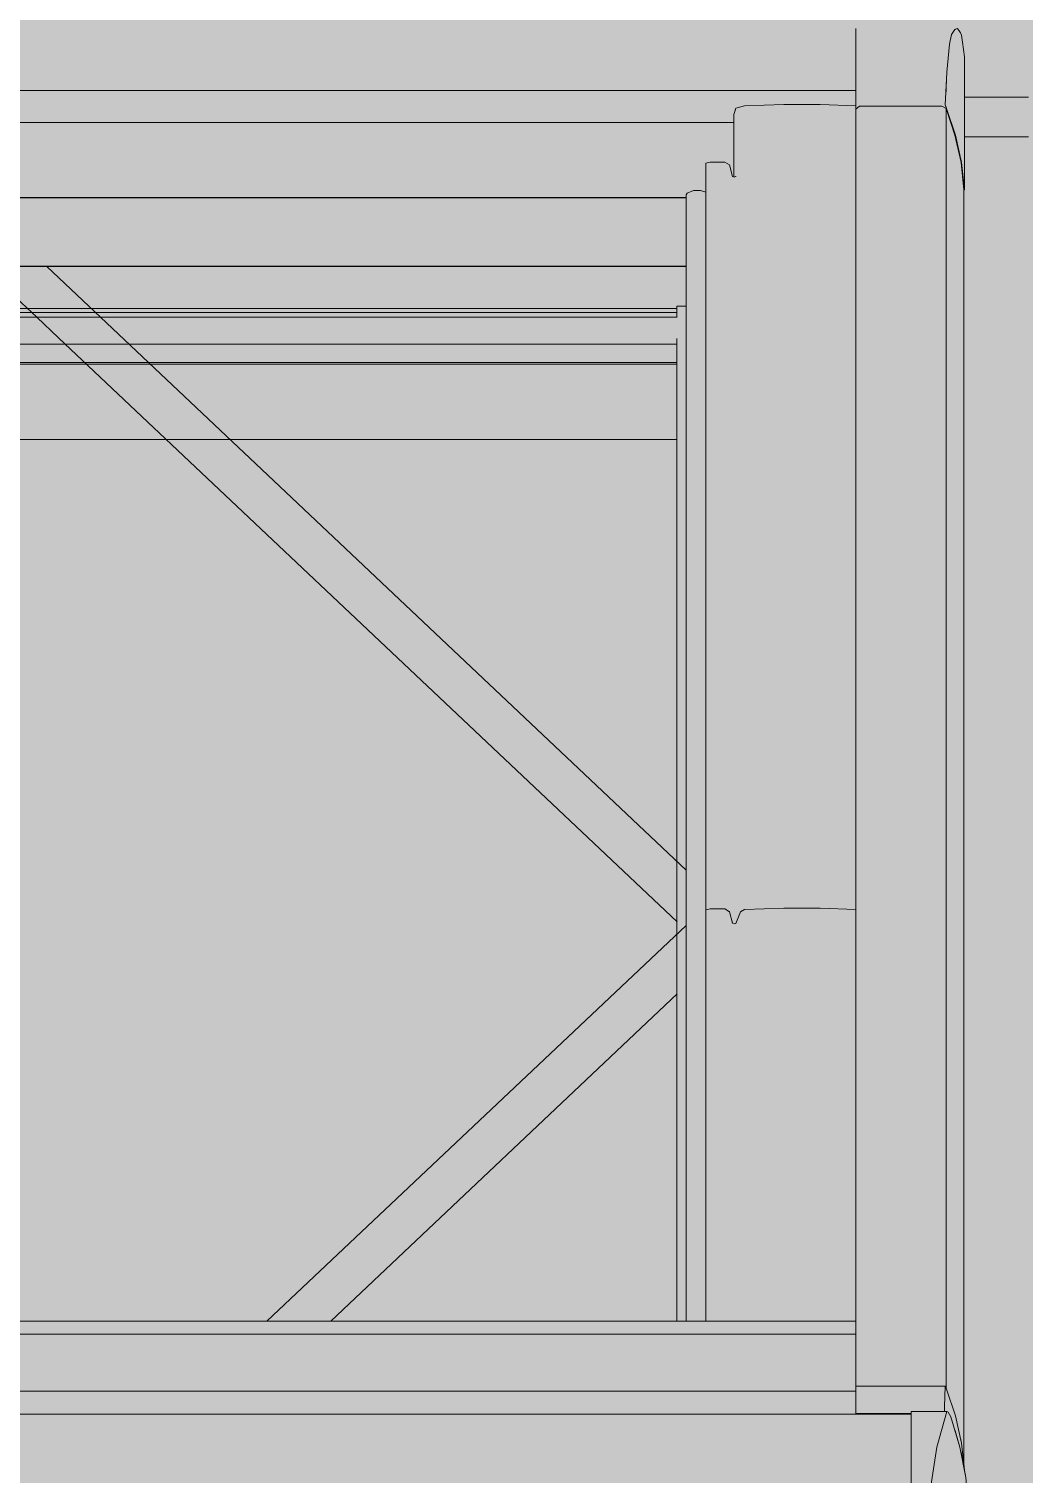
# Model space of a CAD drawing. Header units: metres. Extents: x -208 to 1512, y -277 to 123.
# Drawn here: x 841.905 to 842.35, y -23.553 to -22.908 of the extents above; entities that cross this region are included whole.
import ezdxf

# ---------------------------------------------------------------- set-up
doc = ezdxf.new("R2010")
doc.units = ezdxf.units.M
doc.header["$MEASUREMENT"] = 0
doc.linetypes.add('Wipeout_Contour', pattern=[1, 0, -1])
doc.layers.add('325 Dachfenster', color=7, linetype='Continuous')
doc.layers.add('918 Lageplan Beschriftung.x', color=7, linetype='Continuous')

# ---------------------------------------------------------------- blocks, each defined once
blk = doc.blocks.new('VELUX SlopeRoofBundle[29]_5', base_point=(825.25728, 0))
at = {"color": 254, "linetype": 'Wipeout_Contour', "lineweight": 0, "ltscale": 6737.668959}
blk.add_wipeout([(841.50802, -22.88246), (841.5084, -22.90741), (841.52008, -22.90741), (841.52008, -22.93507), (842.27448, -22.93507), (842.27448, -22.90741), (842.28616, -22.90741), (842.28654, -22.88246)], dxfattribs=at).dxf.layer = '325 Dachfenster'
at = {"color": 254, "linetype": 'Wipeout_Contour', "lineweight": 0, "ltscale": 3370.570192}
blk.add_wipeout([(842.32298, -22.93804), (842.32298, -22.9386), (842.33728, -22.9386), (842.33728, -22.93804)], dxfattribs=at).dxf.layer = '325 Dachfenster'
at = {"color": 254, "linetype": 'Wipeout_Contour', "lineweight": 0, "ltscale": 6741.676543}
blk.add_wipeout([(842.19868, -23.48484), (842.19918, -23.48484), (842.19918, -22.98089), (842.19868, -22.98174), (842.19868, -22.98287), (842.19878, -22.98287), (842.19878, -23.00472), (842.19868, -23.00499)], dxfattribs=at).dxf.layer = '325 Dachfenster'
at = {"color": 254, "linetype": 'Wipeout_Contour', "lineweight": 0, "ltscale": 8429.078046}
blk.add_wipeout([(842.32278, -23.0149), (842.32278, -23.54976), (842.32298, -23.55165), (842.32298, -23.55166), (842.32358, -23.55481), (842.32488, -23.56872), (842.32488, -23.58469), (842.3249, -23.63298), (842.33728, -23.63298), (842.33728, -23.0149)], dxfattribs=at).dxf.layer = '325 Dachfenster'
at = {"color": 254, "linetype": 'Wipeout_Contour', "lineweight": 0, "ltscale": 5054.582804}
blk.add_wipeout([(842.27448, -23.30094), (842.25858, -23.30043), (842.25858, -23.48484), (842.27448, -23.48484), (842.27448, -23.45666), (842.27448, -23.42809)], dxfattribs=at).dxf.layer = '325 Dachfenster'
at = {"color": 254, "linetype": 'Wipeout_Contour', "lineweight": 0, "ltscale": 3370.182558}
blk.add_wipeout([(842.22018, -23.48484), (842.22098, -23.48484), (842.22098, -23.30722), (842.22018, -23.30743)], dxfattribs=at).dxf.layer = '325 Dachfenster'
at = {"color": 254, "linetype": 'Wipeout_Contour', "lineweight": 0, "ltscale": 10110.927215}
blk.add_wipeout([(842.31611, -23.67986), (842.31688, -23.68177), (842.31688, -23.52767), (842.31577, -23.5255), (842.31514, -23.52522), (842.31063, -23.5412), (842.30774, -23.56058), (842.30647, -23.58306), (842.30689, -23.60845), (842.30897, -23.63631), (842.31271, -23.66643), (842.31403, -23.67301)], dxfattribs=at).dxf.layer = '325 Dachfenster'
at = {"color": 254, "linetype": 'Wipeout_Contour', "lineweight": 0, "ltscale": 12638.698721}
blk.add_wipeout([(842.29529, -22.88246), (842.29465, -22.90741), (842.31998, -22.90741), (842.32129, -22.90926), (842.32168, -22.91038), (842.32221, -22.91355), (842.32298, -22.92005), (842.32298, -22.93804), (842.33728, -22.93804), (842.33728, -22.87878), (842.32491, -22.87878), (842.32491, -22.88154), (842.32491, -22.88366), (842.29928, -22.88366), (842.29928, -22.88246)], dxfattribs=at).dxf.layer = '325 Dachfenster'
at = {"color": 254, "linetype": 'Wipeout_Contour', "lineweight": 0, "ltscale": 3370.57716}
blk.add_wipeout([(842.33728, -22.99687), (842.32278, -22.99687), (842.32278, -23.0149), (842.33728, -23.0149)], dxfattribs=at).dxf.layer = '325 Dachfenster'
at = {"color": 254, "linetype": 'Wipeout_Contour', "lineweight": 0, "ltscale": 3370.175744}
blk.add_wipeout([(842.21808, -23.48484), (842.21938, -23.48484), (842.21938, -23.30715), (842.21808, -23.30199)], dxfattribs=at).dxf.layer = '325 Dachfenster'
at = {"color": 254, "linetype": 'Wipeout_Contour', "lineweight": 0, "ltscale": 3370.788704}
blk.add_wipeout([(842.29928, -23.5412), (842.29928, -23.56058), (842.30774, -23.56058), (842.31063, -23.5412)], dxfattribs=at).dxf.layer = '325 Dachfenster'
at = {"color": 254, "linetype": 'Wipeout_Contour', "lineweight": 0, "ltscale": 4213.520081}
blk.add_wipeout([(842.32098, -23.69681), (842.32166, -23.70058), (842.32358, -23.71017), (842.32358, -23.55481), (842.32098, -23.54116)], dxfattribs=at).dxf.layer = '325 Dachfenster'
at = {"color": 254, "linetype": 'Wipeout_Contour', "lineweight": 0, "ltscale": 3370.457081}
blk.add_wipeout([(842.27448, -22.91433), (842.27448, -22.92685), (842.3151, -22.92685), (842.31631, -22.91433)], dxfattribs=at).dxf.layer = '325 Dachfenster'
at = {"color": 254, "linetype": 'Wipeout_Contour', "lineweight": 0, "ltscale": 3370.62737}
blk.add_wipeout([(842.35158, -22.93804), (842.33728, -22.93804), (842.33728, -22.9386), (842.35158, -22.9386)], dxfattribs=at).dxf.layer = '325 Dachfenster'
at = {"color": 254, "linetype": 'Wipeout_Contour', "lineweight": 0, "ltscale": 3370.575859}
blk.add_wipeout([(842.33728, -22.99107), (842.32278, -22.99107), (842.32278, -22.99687), (842.33728, -22.99687)], dxfattribs=at).dxf.layer = '325 Dachfenster'
at = {"color": 254, "linetype": 'Wipeout_Contour', "lineweight": 0, "ltscale": 8424.334627}
blk.add_wipeout([(842.33728, -23.63298), (842.34966, -23.63298), (842.34968, -23.58469), (842.34968, -23.56872), (842.35098, -23.55481), (842.35158, -23.55166), (842.35158, -23.55165), (842.35178, -23.54976), (842.35178, -23.0149), (842.33728, -23.0149)], dxfattribs=at).dxf.layer = '325 Dachfenster'
at = {"color": 254, "linetype": 'Wipeout_Contour', "lineweight": 0, "ltscale": 3370.188743}
blk.add_wipeout([(842.22098, -23.48484), (842.22298, -23.48484), (842.22298, -23.30206), (842.22098, -23.30722)], dxfattribs=at).dxf.layer = '325 Dachfenster'
at = {"color": 254, "linetype": 'Wipeout_Contour', "lineweight": 0, "ltscale": 4213.491212}
blk.add_wipeout([(842.31688, -23.68177), (842.31799, -23.68644), (842.32098, -23.69681), (842.32098, -23.54116), (842.31688, -23.52767)], dxfattribs=at).dxf.layer = '325 Dachfenster'
at = {"color": 254, "linetype": 'Wipeout_Contour', "lineweight": 0, "ltscale": 12640.65827}
blk.add_wipeout([(842.33728, -22.93804), (842.35158, -22.93804), (842.35158, -22.92005), (842.35235, -22.91355), (842.35288, -22.91038), (842.35327, -22.90926), (842.35458, -22.90741), (842.3799, -22.90741), (842.37927, -22.88246), (842.37528, -22.88246), (842.37528, -22.88366), (842.34965, -22.88366), (842.34965, -22.88154), (842.34965, -22.87878), (842.33728, -22.87878)], dxfattribs=at).dxf.layer = '325 Dachfenster'
at = {"color": 254, "linetype": 'Wipeout_Contour', "lineweight": 0, "ltscale": 5056.82792}
blk.add_wipeout([(842.32298, -22.97946), (842.32278, -22.9796), (842.32278, -22.99107), (842.33728, -22.99107), (842.33728, -22.95572), (842.32298, -22.95572)], dxfattribs=at).dxf.layer = '325 Dachfenster'
at = {"color": 254, "linetype": 'Wipeout_Contour', "lineweight": 0, "ltscale": 3370.179369}
blk.add_wipeout([(842.21938, -23.48484), (842.22018, -23.48484), (842.22018, -23.30743), (842.21938, -23.30715)], dxfattribs=at).dxf.layer = '325 Dachfenster'
at = {"color": 254, "linetype": 'Wipeout_Contour', "lineweight": 0, "ltscale": 3370.823632}
blk.add_wipeout([(842.29928, -23.52522), (842.29928, -23.5412), (842.31063, -23.5412), (842.31514, -23.52522)], dxfattribs=at).dxf.layer = '325 Dachfenster'
at = {"color": 254, "linetype": 'Wipeout_Contour', "lineweight": 0, "ltscale": 4213.017198}
blk.add_wipeout([(842.31898, -23.52723), (842.31898, -23.53458), (842.32098, -23.54116), (842.32168, -23.54483), (842.32168, -23.5394)], dxfattribs=at).dxf.layer = '325 Dachfenster'
at = {"color": 254, "linetype": 'Wipeout_Contour', "lineweight": 0, "ltscale": 3370.633837}
blk.add_wipeout([(842.35178, -22.99107), (842.33728, -22.99107), (842.33728, -22.99687), (842.35178, -22.99687)], dxfattribs=at).dxf.layer = '325 Dachfenster'
at = {"color": 254, "linetype": 'Wipeout_Contour', "lineweight": 0, "ltscale": 3370.168189}
blk.add_wipeout([(842.21598, -23.48484), (842.21808, -23.48484), (842.21808, -23.30199), (842.21598, -23.30071)], dxfattribs=at).dxf.layer = '325 Dachfenster'
at = {"color": 254, "linetype": 'Wipeout_Contour', "lineweight": 0, "ltscale": 3370.195557}
blk.add_wipeout([(842.22298, -23.48484), (842.22478, -23.48484), (842.22478, -23.301), (842.22298, -23.30206)], dxfattribs=at).dxf.layer = '325 Dachfenster'
at = {"color": 254, "linetype": 'Wipeout_Contour', "lineweight": 0, "ltscale": 5899.310884}
blk.add_wipeout([(842.31498, -23.51528), (842.31498, -23.52522), (842.31514, -23.52522), (842.31577, -23.5255), (842.31688, -23.52767), (842.31898, -23.53458), (842.31898, -23.52723)], dxfattribs=at).dxf.layer = '325 Dachfenster'
at = {"color": 254, "linetype": 'Wipeout_Contour', "lineweight": 0, "ltscale": 3370.462098}
blk.add_wipeout([(842.29928, -23.52614), (842.27448, -23.52614), (842.27448, -23.52642), (842.29928, -23.52642)], dxfattribs=at).dxf.layer = '325 Dachfenster'
at = {"color": 254, "linetype": 'Wipeout_Contour', "lineweight": 0, "ltscale": 3370.618372}
blk.add_wipeout([(842.32168, -23.5394), (842.32168, -23.54483), (842.32298, -23.55166), (842.32298, -23.55165)], dxfattribs=at).dxf.layer = '325 Dachfenster'
at = {"color": 254, "linetype": 'Wipeout_Contour', "lineweight": 0, "ltscale": 4213.651031}
blk.add_wipeout([(842.31878, -22.95504), (842.31878, -23.52663), (842.31898, -23.52723), (842.32148, -23.5385), (842.32148, -22.96721)], dxfattribs=at).dxf.layer = '325 Dachfenster'
at = {"color": 254, "linetype": 'Wipeout_Contour', "lineweight": 0, "ltscale": 5054.998987}
blk.add_wipeout([(842.33728, -22.99107), (842.35178, -22.99107), (842.35178, -22.9796), (842.35158, -22.97946), (842.35158, -22.95572), (842.33728, -22.95572)], dxfattribs=at).dxf.layer = '325 Dachfenster'
at = {"color": 254, "linetype": 'Wipeout_Contour', "lineweight": 0, "ltscale": 5054.445951}
blk.add_wipeout([(842.22018, -22.97375), (842.22018, -23.30743), (842.22098, -23.30722), (842.22098, -22.9735), (842.22088, -22.97353), (842.22088, -22.97356)], dxfattribs=at).dxf.layer = '325 Dachfenster'
at = {"color": 254, "linetype": 'Wipeout_Contour', "lineweight": 0, "ltscale": 3370.635138}
blk.add_wipeout([(842.35178, -22.99687), (842.33728, -22.99687), (842.33728, -23.0149), (842.35178, -23.0149)], dxfattribs=at).dxf.layer = '325 Dachfenster'
at = {"color": 254, "linetype": 'Wipeout_Contour', "lineweight": 0, "ltscale": 3370.150573}
blk.add_wipeout([(842.20938, -23.48484), (842.21598, -23.48484), (842.21598, -23.30071), (842.20938, -23.30071)], dxfattribs=at).dxf.layer = '325 Dachfenster'
at = {"color": 254, "linetype": 'Wipeout_Contour', "lineweight": 0, "ltscale": 3370.234224}
blk.add_wipeout([(842.22478, -23.48484), (842.24238, -23.48484), (842.24238, -23.30043), (842.22478, -23.301)], dxfattribs=at).dxf.layer = '325 Dachfenster'
at = {"color": 254, "linetype": 'Wipeout_Contour', "lineweight": 0, "ltscale": 5055.505167}
blk.add_wipeout([(842.27448, -23.52614), (842.29928, -23.52614), (842.29928, -23.52522), (842.31408, -23.52522), (842.31408, -23.52319), (842.27448, -23.52319)], dxfattribs=at).dxf.layer = '325 Dachfenster'
at = {"color": 254, "linetype": 'Wipeout_Contour', "lineweight": 0, "ltscale": 3370.159626}
blk.add_wipeout([(842.22098, -22.9735), (842.22098, -23.30722), (842.22298, -23.30206), (842.22298, -22.96834)], dxfattribs=at).dxf.layer = '325 Dachfenster'
at = {"color": 254, "linetype": 'Wipeout_Contour', "lineweight": 0, "ltscale": 3370.133666}
blk.add_wipeout([(842.20748, -23.48484), (842.20938, -23.48484), (842.20938, -23.30071), (842.20748, -23.30121)], dxfattribs=at).dxf.layer = '325 Dachfenster'
at = {"color": 254, "linetype": 'Wipeout_Contour', "lineweight": 0, "ltscale": 3370.301699}
blk.add_wipeout([(842.24238, -23.30043), (842.24238, -23.48484), (842.25858, -23.48484), (842.25858, -23.30043)], dxfattribs=at).dxf.layer = '325 Dachfenster'
at = {"color": 254, "linetype": 'Wipeout_Contour', "lineweight": 0, "ltscale": 5055.949623}
blk.add_wipeout([(842.31408, -23.52522), (842.31498, -23.52522), (842.31498, -23.51528), (842.31453, -23.5141), (842.31444, -23.51402), (842.31408, -23.52319)], dxfattribs=at).dxf.layer = '325 Dachfenster'
at = {"color": 254, "linetype": 'Wipeout_Contour', "lineweight": 0, "ltscale": 3368.905252}
blk.add_wipeout([(842.29928, -23.52642), (841.49528, -23.52642), (841.49528, -23.54254), (842.29928, -23.54254)], dxfattribs=at).dxf.layer = '325 Dachfenster'
at = {"color": 254, "linetype": 'Wipeout_Contour', "lineweight": 0, "ltscale": 3370.151139}
blk.add_wipeout([(842.22018, -22.97375), (842.21938, -22.97346), (842.21938, -23.30715), (842.22018, -23.30743)], dxfattribs=at).dxf.layer = '325 Dachfenster'
at = {"color": 254, "linetype": 'Wipeout_Contour', "lineweight": 0, "ltscale": 3370.107425}
blk.add_wipeout([(842.20508, -23.48484), (842.20748, -23.48484), (842.20748, -22.98051), (842.20508, -22.97969)], dxfattribs=at).dxf.layer = '325 Dachfenster'
at = {"color": 254, "linetype": 'Wipeout_Contour', "lineweight": 0, "ltscale": 3370.500345}
blk.add_wipeout([(842.27448, -23.51402), (842.27448, -23.52319), (842.31408, -23.52319), (842.31444, -23.51402)], dxfattribs=at).dxf.layer = '325 Dachfenster'
at = {"color": 254, "linetype": 'Wipeout_Contour', "lineweight": 0, "ltscale": 3368.90734}
blk.add_wipeout([(841.49528, -23.54254), (841.49528, -23.56376), (842.29928, -23.56376), (842.29928, -23.54254)], dxfattribs=at).dxf.layer = '325 Dachfenster'
at = {"layer": '325 Dachfenster', "linetype": 'Continuous', "lineweight": 0, "flags": 128}
blk.add_lwpolyline([(842.29928, -23.75199), (842.29928, -23.74464), (842.29928, -23.73587), (842.29928, -23.72554), (842.29928, -23.71373), (842.29928, -23.70058), (842.29928, -23.68644), (842.29928, -23.67986), (842.29928, -23.67301), (842.29928, -23.66643), (842.29928, -23.63631), (842.29928, -23.60845), (842.29928, -23.58306), (842.29928, -23.56058), (842.29928, -23.5412), (842.29928, -23.52522)], dxfattribs=at)
at = {"color": 254, "linetype": 'Wipeout_Contour', "lineweight": 0, "ltscale": 3370.38313}
blk.add_wipeout([(842.27448, -22.94339), (842.27448, -23.51402), (842.27618, -23.51402), (842.27618, -22.94213)], dxfattribs=at).dxf.layer = '325 Dachfenster'
at = {"color": 254, "linetype": 'Wipeout_Contour', "lineweight": 0, "ltscale": 4213.656029}
blk.add_wipeout([(842.31478, -22.94309), (842.31478, -23.51476), (842.31498, -23.51528), (842.31878, -23.52663), (842.31878, -22.95504)], dxfattribs=at).dxf.layer = '325 Dachfenster'
at = {"color": 254, "linetype": 'Wipeout_Contour', "lineweight": 0, "ltscale": 3370.146626}
blk.add_wipeout([(842.21938, -22.97346), (842.21808, -22.9683), (842.21808, -23.30199), (842.21938, -23.30715)], dxfattribs=at).dxf.layer = '325 Dachfenster'
at = {"color": 254, "linetype": 'Wipeout_Contour', "lineweight": 0, "ltscale": 3370.166895}
blk.add_wipeout([(842.22298, -22.96834), (842.22298, -23.30206), (842.22478, -23.301), (842.22478, -22.96728)], dxfattribs=at).dxf.layer = '325 Dachfenster'
at = {"color": 254, "linetype": 'Wipeout_Contour', "lineweight": 0, "ltscale": 3370.084663}
blk.add_wipeout([(842.19918, -22.98089), (842.19918, -23.48484), (842.20198, -23.48484), (842.20198, -22.97976)], dxfattribs=at).dxf.layer = '325 Dachfenster'
at = {"color": 254, "linetype": 'Wipeout_Contour', "lineweight": 0, "ltscale": 3368.90372}
blk.add_wipeout([(841.52008, -23.51963), (841.52008, -23.52195), (842.27448, -23.52195), (842.27448, -23.51963)], dxfattribs=at).dxf.layer = '325 Dachfenster'
at = {"layer": '325 Dachfenster', "linetype": 'Continuous', "lineweight": 0, "flags": 128}
for points in [[(842.21938, -23.30715), (842.22018, -23.30743)], [(842.22018, -23.30743), (842.22098, -23.30722)], [(842.31514, -23.52522), (842.29928, -23.52522)], [(842.31514, -23.52522), (842.31577, -23.5255)]]:
    blk.add_lwpolyline(points, dxfattribs=at)
at = {"color": 254, "linetype": 'Wipeout_Contour', "lineweight": 0, "ltscale": 3370.460009}
blk.add_wipeout([(842.31298, -22.94213), (842.27618, -22.94213), (842.27618, -23.51402), (842.31298, -23.51402)], dxfattribs=at).dxf.layer = '325 Dachfenster'
at = {"color": 254, "linetype": 'Wipeout_Contour', "lineweight": 0, "ltscale": 3370.12203}
blk.add_wipeout([(842.20938, -22.96703), (842.20938, -23.30071), (842.21598, -23.30071), (842.21598, -22.96703)], dxfattribs=at).dxf.layer = '325 Dachfenster'
at = {"color": 254, "linetype": 'Wipeout_Contour', "lineweight": 0, "ltscale": 3370.205594}
blk.add_wipeout([(842.22478, -22.96728), (842.22478, -23.301), (842.24238, -23.30043), (842.24238, -22.96671)], dxfattribs=at).dxf.layer = '325 Dachfenster'
at = {"color": 254, "linetype": 'Wipeout_Contour', "lineweight": 0, "ltscale": 4213.583726}
blk.add_wipeout([(842.32148, -22.96721), (842.32148, -23.5385), (842.32168, -23.5394), (842.32278, -23.54976), (842.32278, -22.97946)], dxfattribs=at).dxf.layer = '325 Dachfenster'
at = {"color": 254, "linetype": 'Wipeout_Contour', "lineweight": 0, "ltscale": 3370.096369}
blk.add_wipeout([(842.20198, -22.97976), (842.20198, -23.48484), (842.20508, -23.48484), (842.20508, -22.97969)], dxfattribs=at).dxf.layer = '325 Dachfenster'
at = {"color": 254, "linetype": 'Wipeout_Contour', "lineweight": 0, "ltscale": 3368.846871}
blk.add_wipeout([(841.59588, -23.00684), (842.19868, -23.00684), (842.19868, -23.00578), (841.59588, -23.00578)], dxfattribs=at).dxf.layer = '325 Dachfenster'
at = {"color": 254, "linetype": 'Wipeout_Contour', "lineweight": 0, "ltscale": 6737.763004}
blk.add_wipeout([(841.59588, -23.28336), (841.59588, -23.3081), (841.78302, -23.48484), (842.01154, -23.48484), (842.19868, -23.3081), (842.19868, -23.28336), (841.91315, -23.0137), (841.88141, -23.0137)], dxfattribs=at).dxf.layer = '325 Dachfenster'
at = {"color": 254, "linetype": 'Wipeout_Contour', "lineweight": 0, "ltscale": 3368.903482}
blk.add_wipeout([(841.52008, -23.51768), (841.52008, -23.51963), (842.27448, -23.51963), (842.27448, -23.51768)], dxfattribs=at).dxf.layer = '325 Dachfenster'
at = {"color": 254, "linetype": 'Wipeout_Contour', "lineweight": 0, "ltscale": 3368.904253}
blk.add_wipeout([(841.52008, -23.5247), (841.52008, -23.52642), (842.27448, -23.52642), (842.27448, -23.5247)], dxfattribs=at).dxf.layer = '325 Dachfenster'
at = {"layer": '325 Dachfenster', "linetype": 'Continuous', "lineweight": 0, "flags": 128}
for points in [[(842.22298, -23.30206), (842.22478, -23.301)], [(842.32491, -23.75199), (842.3249, -23.74464), (842.32489, -23.73587), (842.32488, -23.72554), (842.32488, -23.72236), (842.32393, -23.71373), (842.32358, -23.71017), (842.32166, -23.70058), (842.32098, -23.69681), (842.31799, -23.68644), (842.31688, -23.68177), (842.31611, -23.67986), (842.31403, -23.67301), (842.31271, -23.66643), (842.30897, -23.63631), (842.30689, -23.60845), (842.30647, -23.58306), (842.30774, -23.56058), (842.31063, -23.5412), (842.31514, -23.52522)], [(842.31577, -23.5255), (842.31688, -23.52767), (842.32098, -23.54116), (842.32358, -23.55481), (842.32488, -23.56872), (842.32488, -23.57005)], [(842.32298, -23.55166), (842.32298, -23.55165)]]:
    blk.add_lwpolyline(points, dxfattribs=at)
at = {"color": 254, "linetype": 'Wipeout_Contour', "lineweight": 0, "ltscale": 5055.175724}
blk.add_wipeout([(842.31478, -22.94309), (842.31298, -22.94213), (842.31298, -23.51402), (842.31444, -23.51402), (842.31453, -23.5141), (842.31478, -23.51476)], dxfattribs=at).dxf.layer = '325 Dachfenster'
at = {"color": 254, "linetype": 'Wipeout_Contour', "lineweight": 0, "ltscale": 3370.105061}
blk.add_wipeout([(842.20748, -22.96753), (842.20748, -23.30121), (842.20938, -23.30071), (842.20938, -22.96703)], dxfattribs=at).dxf.layer = '325 Dachfenster'
at = {"color": 254, "linetype": 'Wipeout_Contour', "lineweight": 0, "ltscale": 3370.139488}
blk.add_wipeout([(842.21598, -22.96703), (842.21598, -23.30071), (842.21808, -23.30199), (842.21808, -22.9683)], dxfattribs=at).dxf.layer = '325 Dachfenster'
at = {"color": 254, "linetype": 'Wipeout_Contour', "lineweight": 0, "ltscale": 3370.337341}
blk.add_wipeout([(842.25858, -22.96671), (842.25858, -23.30043), (842.27448, -23.30094), (842.27448, -22.96723)], dxfattribs=at).dxf.layer = '325 Dachfenster'
at = {"color": 254, "linetype": 'Wipeout_Contour', "lineweight": 0, "ltscale": 3368.844322}
blk.add_wipeout([(841.59578, -22.98287), (841.59578, -22.98308), (842.19878, -22.98308), (842.19878, -22.98287)], dxfattribs=at).dxf.layer = '325 Dachfenster'
at = {"color": 254, "linetype": 'Wipeout_Contour', "lineweight": 0, "ltscale": 3368.845728}
blk.add_wipeout([(841.59578, -22.99369), (841.59578, -22.998), (842.19878, -22.998), (842.19878, -22.99369)], dxfattribs=at).dxf.layer = '325 Dachfenster'
at = {"color": 254, "linetype": 'Wipeout_Contour', "lineweight": 0, "ltscale": 3368.846963}
blk.add_wipeout([(841.59588, -23.00748), (842.19868, -23.00748), (842.19868, -23.00684), (841.59588, -23.00684)], dxfattribs=at).dxf.layer = '325 Dachfenster'
at = {"color": 254, "linetype": 'Wipeout_Contour', "lineweight": 0, "ltscale": 2526.747981}
blk.add_wipeout([(842.19868, -23.0137), (841.91315, -23.0137), (842.19868, -23.28336)], dxfattribs=at).dxf.layer = '325 Dachfenster'
at = {"color": 254, "linetype": 'Wipeout_Contour', "lineweight": 0, "ltscale": 2526.900659}
blk.add_wipeout([(842.19868, -23.3081), (842.01154, -23.48484), (842.19868, -23.48484)], dxfattribs=at).dxf.layer = '325 Dachfenster'
at = {"color": 254, "linetype": 'Wipeout_Contour', "lineweight": 0, "ltscale": 3368.90185}
blk.add_wipeout([(841.52008, -23.5023), (841.52008, -23.50579), (842.27448, -23.50579), (842.27448, -23.5023)], dxfattribs=at).dxf.layer = '325 Dachfenster'
at = {"color": 254, "linetype": 'Wipeout_Contour', "lineweight": 0, "ltscale": 3368.902677}
blk.add_wipeout([(841.52008, -23.50951), (841.52008, -23.51339), (842.27448, -23.51339), (842.27448, -23.50951)], dxfattribs=at).dxf.layer = '325 Dachfenster'
at = {"color": 254, "linetype": 'Wipeout_Contour', "lineweight": 0, "ltscale": 3368.904003}
blk.add_wipeout([(841.52008, -23.5247), (842.27448, -23.5247), (842.27448, -23.52195), (841.52008, -23.52195)], dxfattribs=at).dxf.layer = '325 Dachfenster'
at = {"layer": '325 Dachfenster', "linetype": 'Continuous', "lineweight": 0, "flags": 128}
for points in [[(841.89728, -23.02558), (841.90873, -23.0364), (841.91847, -23.04559), (842.19471, -23.30648)], [(841.59985, -23.0364), (842.19471, -23.0364)], [(841.59998, -23.03251), (842.19458, -23.03251)], [(841.59998, -23.03421), (842.19458, -23.03421)], [(842.19478, -23.03145), (842.19458, -23.03166)], [(842.19458, -23.03166), (842.19458, -23.0364)], [(842.19868, -23.03145), (842.19478, -23.03145)], [(841.59998, -23.04842), (842.19458, -23.04842)], [(841.59998, -23.05655), (842.19458, -23.05655)], [(841.59998, -23.05733), (842.19458, -23.05733)], [(841.59998, -23.09106), (842.19458, -23.09106)], [(842.20748, -23.30121), (842.20938, -23.30071), (842.21598, -23.30071)], [(842.21598, -23.30071), (842.21808, -23.30199)], [(842.21808, -23.30199), (842.21938, -23.30715)], [(842.22098, -23.30722), (842.22298, -23.30206)], [(842.31444, -23.51402), (842.31408, -23.52319), (842.31408, -23.52522)], [(842.31444, -23.51402), (842.31453, -23.5141)], [(842.31453, -23.5141), (842.31498, -23.51528), (842.31898, -23.52723), (842.32168, -23.5394), (842.32298, -23.55165)], [(841.49528, -23.52642), (842.29928, -23.52642)], [(842.27448, -23.52642), (842.27448, -23.52614)], [(842.27448, -23.52614), (842.29928, -23.52614)]]:
    blk.add_lwpolyline(points, dxfattribs=at)
at = {"color": 254, "linetype": 'Wipeout_Contour', "lineweight": 0, "ltscale": 5897.332695}
blk.add_wipeout([(842.21998, -22.97368), (842.22018, -22.97375), (842.22088, -22.97356), (842.22088, -22.97353), (842.22095, -22.97351), (842.22098, -22.97343), (842.21998, -22.94578)], dxfattribs=at).dxf.layer = '325 Dachfenster'
at = {"color": 254, "linetype": 'Wipeout_Contour', "lineweight": 0, "ltscale": 3370.27314}
blk.add_wipeout([(842.24238, -23.30043), (842.25858, -23.30043), (842.25858, -22.96671), (842.24238, -22.96671)], dxfattribs=at).dxf.layer = '325 Dachfenster'
at = {"color": 254, "linetype": 'Wipeout_Contour', "lineweight": 0, "ltscale": 3368.844913}
blk.add_wipeout([(841.59578, -22.99369), (842.19878, -22.99369), (842.19878, -22.98308), (841.59578, -22.98308)], dxfattribs=at).dxf.layer = '325 Dachfenster'
at = {"color": 254, "linetype": 'Wipeout_Contour', "lineweight": 0, "ltscale": 3368.846237}
blk.add_wipeout([(841.59578, -23.00302), (842.19878, -23.00302), (842.19878, -22.998), (841.59578, -22.998)], dxfattribs=at).dxf.layer = '325 Dachfenster'
at = {"color": 254, "linetype": 'Wipeout_Contour', "lineweight": 0, "ltscale": 3368.847037}
blk.add_wipeout([(841.59588, -23.00748), (841.59588, -23.00818), (842.19868, -23.00818), (842.19868, -23.00748)], dxfattribs=at).dxf.layer = '325 Dachfenster'
at = {"color": 254, "linetype": 'Wipeout_Contour', "lineweight": 0, "ltscale": 3368.847674}
blk.add_wipeout([(841.59588, -23.01363), (841.59588, -23.0137), (842.19868, -23.0137), (842.19868, -23.01363)], dxfattribs=at).dxf.layer = '325 Dachfenster'
at = {"color": 254, "linetype": 'Wipeout_Contour', "lineweight": 0, "ltscale": 3368.900041}
blk.add_wipeout([(841.52008, -23.49071), (842.27448, -23.49071), (842.27448, -23.48497), (841.52008, -23.48497)], dxfattribs=at).dxf.layer = '325 Dachfenster'
at = {"color": 254, "linetype": 'Wipeout_Contour', "lineweight": 0, "ltscale": 3368.902253}
blk.add_wipeout([(841.52008, -23.50951), (842.27448, -23.50951), (842.27448, -23.50579), (841.52008, -23.50579)], dxfattribs=at).dxf.layer = '325 Dachfenster'
at = {"color": 254, "linetype": 'Wipeout_Contour', "lineweight": 0, "ltscale": 3368.90315}
blk.add_wipeout([(841.52008, -23.51616), (842.27448, -23.51616), (842.27448, -23.51522), (841.52008, -23.51522)], dxfattribs=at).dxf.layer = '325 Dachfenster'
at = {"layer": '325 Dachfenster', "linetype": 'Continuous', "lineweight": 0, "flags": 128}
blk.add_lwpolyline([(842.22478, -23.301), (842.24238, -23.30043), (842.25858, -23.30043), (842.27448, -23.30094)], dxfattribs=at)
at = {"color": 254, "linetype": 'Wipeout_Contour', "lineweight": 0, "ltscale": 2527.094095}
blk.add_wipeout([(842.22098, -22.94302), (842.21998, -22.94578), (842.22099, -22.94311)], dxfattribs=at).dxf.layer = '325 Dachfenster'
at = {"color": 254, "linetype": 'Wipeout_Contour', "lineweight": 0, "ltscale": 3370.317606}
blk.add_wipeout([(842.25858, -22.96671), (842.27448, -22.96723), (842.27448, -22.94191), (842.25858, -22.9414)], dxfattribs=at).dxf.layer = '325 Dachfenster'
at = {"color": 254, "linetype": 'Wipeout_Contour', "lineweight": 0, "ltscale": 3368.847373}
blk.add_wipeout([(841.59588, -23.01363), (842.19868, -23.01363), (842.19868, -23.00818), (841.59588, -23.00818)], dxfattribs=at).dxf.layer = '325 Dachfenster'
at = {"color": 254, "linetype": 'Wipeout_Contour', "lineweight": 0, "ltscale": 3368.899714}
blk.add_wipeout([(842.27448, -23.48484), (841.52008, -23.48484), (841.52008, -23.48497), (842.27448, -23.48497)], dxfattribs=at).dxf.layer = '325 Dachfenster'
at = {"color": 254, "linetype": 'Wipeout_Contour', "lineweight": 0, "ltscale": 3368.900446}
blk.add_wipeout([(841.52008, -23.49223), (842.27448, -23.49223), (842.27448, -23.49071), (841.52008, -23.49071)], dxfattribs=at).dxf.layer = '325 Dachfenster'
at = {"color": 254, "linetype": 'Wipeout_Contour', "lineweight": 0, "ltscale": 3368.902987}
blk.add_wipeout([(841.52008, -23.51398), (841.52008, -23.51448), (842.27448, -23.51448), (842.27448, -23.51398)], dxfattribs=at).dxf.layer = '325 Dachfenster'
at = {"layer": '325 Dachfenster', "linetype": 'Continuous', "lineweight": 0, "flags": 128}
for points in [[(841.59588, -23.01363), (842.19868, -23.01363)], [(841.59588, -23.0137), (842.19868, -23.0137)], [(841.91315, -23.0137), (842.19868, -23.28336)], [(842.19458, -23.04587), (842.19458, -23.48484)], [(842.01154, -23.48484), (842.19868, -23.3081)], [(842.03999, -23.48484), (842.19471, -23.33872)], [(842.27448, -23.48484), (841.52008, -23.48484)]]:
    blk.add_lwpolyline(points, dxfattribs=at)
at = {"color": 254, "linetype": 'Wipeout_Contour', "lineweight": 0, "ltscale": 3370.465461}
blk.add_wipeout([(842.22099, -22.94311), (842.21998, -22.94578), (842.22098, -22.97343), (842.22298, -22.96834)], dxfattribs=at).dxf.layer = '325 Dachfenster'
at = {"color": 254, "linetype": 'Wipeout_Contour', "lineweight": 0, "ltscale": 6737.69475}
blk.add_wipeout([(841.59578, -23.00472), (841.59588, -23.00499), (841.59588, -23.00578), (842.19868, -23.00578), (842.19868, -23.00499), (842.19878, -23.00472), (842.19878, -23.00387), (841.59578, -23.00387)], dxfattribs=at).dxf.layer = '325 Dachfenster'
at = {"color": 254, "linetype": 'Wipeout_Contour', "lineweight": 0, "ltscale": 3368.900878}
blk.add_wipeout([(841.52008, -23.49649), (842.27448, -23.49649), (842.27448, -23.49418), (841.52008, -23.49418)], dxfattribs=at).dxf.layer = '325 Dachfenster'
at = {"color": 254, "linetype": 'Wipeout_Contour', "lineweight": 0, "ltscale": 3368.903288}
blk.add_wipeout([(841.52008, -23.51768), (842.27448, -23.51768), (842.27448, -23.51616), (841.52008, -23.51616)], dxfattribs=at).dxf.layer = '325 Dachfenster'
at = {"color": 254, "linetype": 'Wipeout_Contour', "lineweight": 0, "ltscale": 2527.594007}
blk.add_wipeout([(842.22098, -22.94302), (842.22298, -22.96834), (842.22478, -22.96728)], dxfattribs=at).dxf.layer = '325 Dachfenster'
at = {"color": 254, "linetype": 'Wipeout_Contour', "lineweight": 0, "ltscale": 3368.846558}
blk.add_wipeout([(841.59578, -23.00302), (841.59578, -23.00387), (842.19878, -23.00387), (842.19878, -23.00302)], dxfattribs=at).dxf.layer = '325 Dachfenster'
at = {"color": 254, "linetype": 'Wipeout_Contour', "lineweight": 0, "ltscale": 3368.90064}
blk.add_wipeout([(841.52008, -23.49418), (842.27448, -23.49418), (842.27448, -23.49223), (841.52008, -23.49223)], dxfattribs=at).dxf.layer = '325 Dachfenster'
at = {"color": 254, "linetype": 'Wipeout_Contour', "lineweight": 0, "ltscale": 3368.901485}
blk.add_wipeout([(841.52008, -23.5023), (842.27448, -23.5023), (842.27448, -23.49925), (841.52008, -23.49925)], dxfattribs=at).dxf.layer = '325 Dachfenster'
at = {"color": 254, "linetype": 'Wipeout_Contour', "lineweight": 0, "ltscale": 3368.903079}
blk.add_wipeout([(841.52008, -23.51522), (842.27448, -23.51522), (842.27448, -23.51489), (841.52008, -23.51489)], dxfattribs=at).dxf.layer = '325 Dachfenster'
at = {"layer": '325 Dachfenster', "linetype": 'Continuous', "lineweight": 0, "flags": 128}
for points in [[(842.19868, -23.00499), (842.19868, -23.48484)], [(842.27448, -23.49071), (841.52008, -23.49071)]]:
    blk.add_lwpolyline(points, dxfattribs=at)
at = {"color": 254, "linetype": 'Wipeout_Contour', "lineweight": 0, "ltscale": 3370.185855}
blk.add_wipeout([(842.24238, -22.9414), (842.22478, -22.94196), (842.22478, -22.96728), (842.24238, -22.96671)], dxfattribs=at).dxf.layer = '325 Dachfenster'
at = {"color": 254, "linetype": 'Wipeout_Contour', "lineweight": 0, "ltscale": 3368.901161}
blk.add_wipeout([(841.52008, -23.49925), (842.27448, -23.49925), (842.27448, -23.49649), (841.52008, -23.49649)], dxfattribs=at).dxf.layer = '325 Dachfenster'
at = {"color": 254, "linetype": 'Wipeout_Contour', "lineweight": 0, "ltscale": 3368.903037}
blk.add_wipeout([(841.52008, -23.51489), (842.27448, -23.51489), (842.27448, -23.51448), (841.52008, -23.51448)], dxfattribs=at).dxf.layer = '325 Dachfenster'
at = {"color": 254, "linetype": 'Wipeout_Contour', "lineweight": 0, "ltscale": 2527.096609}
blk.add_wipeout([(842.22098, -22.94302), (842.22478, -22.96728), (842.22478, -22.94196)], dxfattribs=at).dxf.layer = '325 Dachfenster'
at = {"color": 254, "linetype": 'Wipeout_Contour', "lineweight": 0, "ltscale": 3370.253425}
blk.add_wipeout([(842.25858, -22.9414), (842.24238, -22.9414), (842.24238, -22.96671), (842.25858, -22.96671)], dxfattribs=at).dxf.layer = '325 Dachfenster'
at = {"color": 254, "linetype": 'Wipeout_Contour', "lineweight": 0, "ltscale": 3368.902942}
blk.add_wipeout([(841.52008, -23.51391), (842.27448, -23.51391), (842.27448, -23.51375), (841.52008, -23.51375)], dxfattribs=at).dxf.layer = '325 Dachfenster'
at = {"color": 254, "linetype": 'Wipeout_Contour', "lineweight": 0, "ltscale": 3368.841316}
blk.add_wipeout([(841.57458, -22.94942), (841.57458, -22.96137), (842.21998, -22.96137), (842.21998, -22.94942)], dxfattribs=at).dxf.layer = '325 Dachfenster'
at = {"color": 254, "linetype": 'Wipeout_Contour', "lineweight": 0, "ltscale": 3368.902913}
blk.add_wipeout([(841.52008, -23.51339), (841.52008, -23.51375), (842.27448, -23.51375), (842.27448, -23.51339)], dxfattribs=at).dxf.layer = '325 Dachfenster'
at = {"color": 254, "linetype": 'Wipeout_Contour', "lineweight": 0, "ltscale": 3368.84066}
blk.add_wipeout([(841.57458, -22.94942), (842.21998, -22.94942), (842.21998, -22.94935), (841.57458, -22.94935)], dxfattribs=at).dxf.layer = '325 Dachfenster'
at = {"color": 254, "linetype": 'Wipeout_Contour', "lineweight": 0, "ltscale": 13475.388858}
blk.add_wipeout([(842.21998, -22.96137), (841.57458, -22.96137), (841.57458, -22.97368), (841.57518, -22.97346), (841.57648, -22.9683), (841.57858, -22.96703), (841.58518, -22.96703), (841.58708, -22.96753), (841.58708, -22.97594), (842.20748, -22.97594), (842.20748, -22.96753), (842.20938, -22.96703), (842.21598, -22.96703), (842.21808, -22.9683), (842.21938, -22.97346), (842.21998, -22.97368)], dxfattribs=at).dxf.layer = '325 Dachfenster'
at = {"color": 254, "linetype": 'Wipeout_Contour', "lineweight": 0, "ltscale": 3368.902955}
blk.add_wipeout([(842.27448, -23.51391), (841.52008, -23.51391), (841.52008, -23.51398), (842.27448, -23.51398)], dxfattribs=at).dxf.layer = '325 Dachfenster'
at = {"layer": '325 Dachfenster', "linetype": 'Continuous', "lineweight": 0, "flags": 128}
for points in [[(842.20748, -22.96753), (842.20938, -22.96703), (842.21598, -22.96703)], [(842.27448, -23.52614), (842.27448, -23.52319), (842.27448, -23.51402)], [(842.31444, -23.51402), (842.27448, -23.51402)], [(842.27448, -23.51616), (841.52008, -23.51616)]]:
    blk.add_lwpolyline(points, dxfattribs=at)
at = {"color": 254, "linetype": 'Wipeout_Contour', "lineweight": 0, "ltscale": 13475.366324}
blk.add_wipeout([(841.52008, -22.93507), (841.52008, -22.94191), (841.53598, -22.9414), (841.55218, -22.9414), (841.56978, -22.94196), (841.57358, -22.94302), (841.57458, -22.94578), (841.57458, -22.94935), (842.21998, -22.94935), (842.21998, -22.94578), (842.22098, -22.94302), (842.22478, -22.94196), (842.24238, -22.9414), (842.25858, -22.9414), (842.27448, -22.94191), (842.27448, -22.93507)], dxfattribs=at).dxf.layer = '325 Dachfenster'
at = {"color": 254, "linetype": 'Wipeout_Contour', "lineweight": 0, "ltscale": 3371.137858}
blk.add_wipeout([(842.22095, -22.97351), (842.22098, -22.9735), (842.22298, -22.96834), (842.22098, -22.97343)], dxfattribs=at).dxf.layer = '325 Dachfenster'
at = {"color": 254, "linetype": 'Wipeout_Contour', "lineweight": 0, "ltscale": 11790.996552}
blk.add_wipeout([(841.58708, -22.97594), (841.58708, -22.98051), (841.58948, -22.97969), (841.59258, -22.97976), (841.59538, -22.98089), (841.59588, -22.98174), (841.59588, -22.98287), (842.19868, -22.98287), (842.19868, -22.98174), (842.19918, -22.98089), (842.20198, -22.97976), (842.20508, -22.97969), (842.20748, -22.98051), (842.20748, -22.97594)], dxfattribs=at).dxf.layer = '325 Dachfenster'
at = {"layer": '325 Dachfenster', "linetype": 'Continuous', "lineweight": 0, "flags": 128}
for points in [[(842.21998, -22.94578), (842.22098, -22.94302)], [(842.21998, -22.97368), (842.21998, -22.94578)], [(841.57458, -22.94935), (842.21998, -22.94935)], [(842.20748, -22.96753), (842.20748, -23.30121), (842.20748, -23.48484)], [(842.21598, -22.96703), (842.21808, -22.9683)], [(842.21808, -22.9683), (842.21938, -22.97346)], [(842.21938, -22.97346), (842.22018, -22.97375)], [(842.22018, -22.97375), (842.22088, -22.97356)], [(842.22088, -22.97356), (842.22088, -22.97353)], [(842.22095, -22.97351), (842.22098, -22.97343)], [(841.59578, -22.98287), (842.19878, -22.98287)], [(842.19868, -22.98174), (842.19918, -22.98089)], [(842.19868, -22.98174), (842.19868, -22.98287)], [(842.19878, -22.98308), (842.19878, -22.98287)], [(842.19878, -23.00472), (842.19878, -23.00387), (842.19878, -23.00302), (842.19878, -22.998), (842.19878, -22.99369), (842.19878, -22.98308)], [(842.19918, -22.98089), (842.20198, -22.97976)], [(842.20198, -22.97976), (842.20508, -22.97969)], [(842.20508, -22.97969), (842.20748, -22.98051)]]:
    blk.add_lwpolyline(points, dxfattribs=at)
at = {"color": 254, "linetype": 'Wipeout_Contour', "lineweight": 0, "ltscale": 11793.576121}
blk.add_wipeout([(842.31456, -22.94199), (842.27448, -22.94199), (842.27448, -22.94339), (842.27618, -22.94213), (842.31298, -22.94213), (842.31478, -22.94309), (842.31878, -22.95504), (842.32148, -22.96721), (842.32278, -22.97946), (842.32278, -22.9796), (842.32298, -22.97946), (842.32168, -22.96721), (842.31898, -22.95504), (842.31498, -22.94309)], dxfattribs=at).dxf.layer = '325 Dachfenster'
at = {"color": 254, "linetype": 'Wipeout_Contour', "lineweight": 0, "ltscale": 3370.430198}
blk.add_wipeout([(842.27448, -22.94199), (842.31456, -22.94199), (842.31447, -22.94156), (842.27448, -22.94156)], dxfattribs=at).dxf.layer = '325 Dachfenster'
at = {"color": 254, "linetype": 'Wipeout_Contour', "lineweight": 0, "ltscale": 6741.134683}
blk.add_wipeout([(842.31498, -22.93005), (842.31498, -22.94309), (842.31898, -22.95504), (842.31898, -22.90771), (842.31868, -22.90777), (842.31728, -22.91011), (842.31631, -22.91433), (842.3151, -22.92685)], dxfattribs=at).dxf.layer = '325 Dachfenster'
at = {"color": 254, "linetype": 'Wipeout_Contour', "lineweight": 0, "ltscale": 3370.463273}
blk.add_wipeout([(842.27448, -22.91011), (842.31728, -22.91011), (842.31868, -22.90777), (842.27448, -22.90777)], dxfattribs=at).dxf.layer = '325 Dachfenster'
at = {"color": 254, "linetype": 'Wipeout_Contour', "lineweight": 0, "ltscale": 4212.565921}
blk.add_wipeout([(842.27448, -22.94156), (842.31447, -22.94156), (842.31498, -22.93005), (842.3151, -22.92685), (842.27448, -22.92685)], dxfattribs=at).dxf.layer = '325 Dachfenster'
at = {"layer": '325 Dachfenster', "linetype": 'Continuous', "lineweight": 0, "flags": 128}
for points in [[(841.52008, -22.93507), (842.27448, -22.93507)], [(842.22098, -22.94302), (842.22478, -22.94196), (842.24238, -22.9414), (842.25858, -22.9414), (842.27448, -22.94191)], [(842.27448, -22.94199), (842.27448, -22.94156)], [(842.27448, -22.94339), (842.27448, -22.94199)], [(842.27618, -22.94213), (842.27448, -22.94339)], [(842.27448, -22.94339), (842.27448, -23.51402)]]:
    blk.add_lwpolyline(points, dxfattribs=at)
at = {"color": 254, "linetype": 'Wipeout_Contour', "lineweight": 0, "ltscale": 3370.451925}
blk.add_wipeout([(842.27448, -22.91011), (842.27448, -22.91433), (842.31631, -22.91433), (842.31728, -22.91011)], dxfattribs=at).dxf.layer = '325 Dachfenster'
at = {"color": 254, "linetype": 'Wipeout_Contour', "lineweight": 0, "ltscale": 3370.363772}
blk.add_wipeout([(842.31456, -22.94199), (842.31498, -22.94309), (842.31498, -22.93005), (842.31447, -22.94156)], dxfattribs=at).dxf.layer = '325 Dachfenster'
at = {"layer": '325 Dachfenster', "linetype": 'Continuous', "lineweight": 0, "flags": 128}
for points in [[(842.31298, -22.94213), (842.27618, -22.94213)], [(842.31478, -22.94309), (842.31298, -22.94213)], [(842.31447, -22.94156), (842.31456, -22.94199)], [(842.31478, -22.94309), (842.31478, -23.51476)]]:
    blk.add_lwpolyline(points, dxfattribs=at)
at = {"color": 254, "linetype": 'Wipeout_Contour', "lineweight": 0, "ltscale": 4212.624172}
blk.add_wipeout([(842.27448, -22.90741), (842.27448, -22.90777), (842.31868, -22.90777), (842.31898, -22.90771), (842.31998, -22.90741)], dxfattribs=at).dxf.layer = '325 Dachfenster'
at = {"layer": '325 Dachfenster', "linetype": 'Continuous', "lineweight": 0, "flags": 128}
blk.add_lwpolyline([(842.27448, -22.94156), (842.27448, -22.92685), (842.27448, -22.91433), (842.27448, -22.91011), (842.27448, -22.90777), (842.27448, -22.90741)], dxfattribs=at)
at = {"color": 254, "linetype": 'Wipeout_Contour', "lineweight": 0, "ltscale": 4213.250403}
blk.add_wipeout([(842.32221, -22.91355), (842.32168, -22.91038), (842.32168, -22.96721), (842.32298, -22.97946), (842.32298, -22.92005)], dxfattribs=at).dxf.layer = '325 Dachfenster'
at = {"layer": '325 Dachfenster', "linetype": 'Continuous', "lineweight": 0, "flags": 128}
for points in [[(842.32278, -22.97946), (842.32278, -23.54976)], [(842.32278, -22.9796), (842.32298, -22.97946)]]:
    blk.add_lwpolyline(points, dxfattribs=at)
at = {"color": 254, "linetype": 'Wipeout_Contour', "lineweight": 0, "ltscale": 5055.54043}
blk.add_wipeout([(842.31998, -22.90741), (842.31898, -22.90771), (842.31898, -22.95504), (842.32168, -22.96721), (842.32168, -22.91038), (842.32129, -22.90926)], dxfattribs=at).dxf.layer = '325 Dachfenster'
at = {"layer": '325 Dachfenster', "linetype": 'Continuous', "lineweight": 0, "flags": 128}
for points in [[(842.31447, -22.94156), (842.31498, -22.93005), (842.3151, -22.92685), (842.31631, -22.91433), (842.31728, -22.91011), (842.31868, -22.90777), (842.31898, -22.90771), (842.31998, -22.90741), (842.32129, -22.90926), (842.32168, -22.91038), (842.32221, -22.91355), (842.32298, -22.92005)], [(842.32298, -22.97946), (842.32298, -22.92005)], [(842.35158, -22.93804), (842.33728, -22.93804), (842.32298, -22.93804)], [(842.32298, -22.97946), (842.32168, -22.96721), (842.31898, -22.95504), (842.31498, -22.94309), (842.31456, -22.94199)], [(842.32278, -22.97946), (842.32148, -22.96721), (842.31878, -22.95504), (842.31478, -22.94309)], [(842.35158, -22.95572), (842.33728, -22.95572), (842.32298, -22.95572)]]:
    blk.add_lwpolyline(points, dxfattribs=at)
blk = doc.blocks.new('Dachfläche_54_5', base_point=(843.22728, -22.1008))
at = {"layer": '325 Dachfenster', "linetype": 'Continuous', "lineweight": 0}
blk.add_blockref('VELUX SlopeRoofBundle[29]_5', (825.25728, 0), dxfattribs=at)

msp = doc.modelspace()

# ---------------------------------------------------------------- block references
at = {"layer": '325 Dachfenster', "color": 7, "linetype": 'Continuous', "lineweight": 13, "true_color": 0xf4f4f4}
msp.add_blockref('Dachfläche_54_5', (843.22728, -22.1008), dxfattribs=at)

# ---------------------------------------------------------------- next in the draw order: hatches: boundary and pattern name
at = {"layer": '918 Lageplan Beschriftung.x', "linetype": 'Continuous', "lineweight": 0, "true_color": 0x3f0000}
msp.add_hatch(color=18, dxfattribs=at).paths.add_polyline_path([(825.31141, -21.295), (830.69231, -21.295), (830.69231, -22.49), (837.59231, -22.49), (837.59231, -21.295), (844.15029, -21.295), (844.11221, -30.18), (837.77231, -30.18), (837.77231, -31.08), (834.92231, -31.08), (834.92231, -31.58), (825.32423, -31.58)])

doc.saveas('drawing.dxf')
